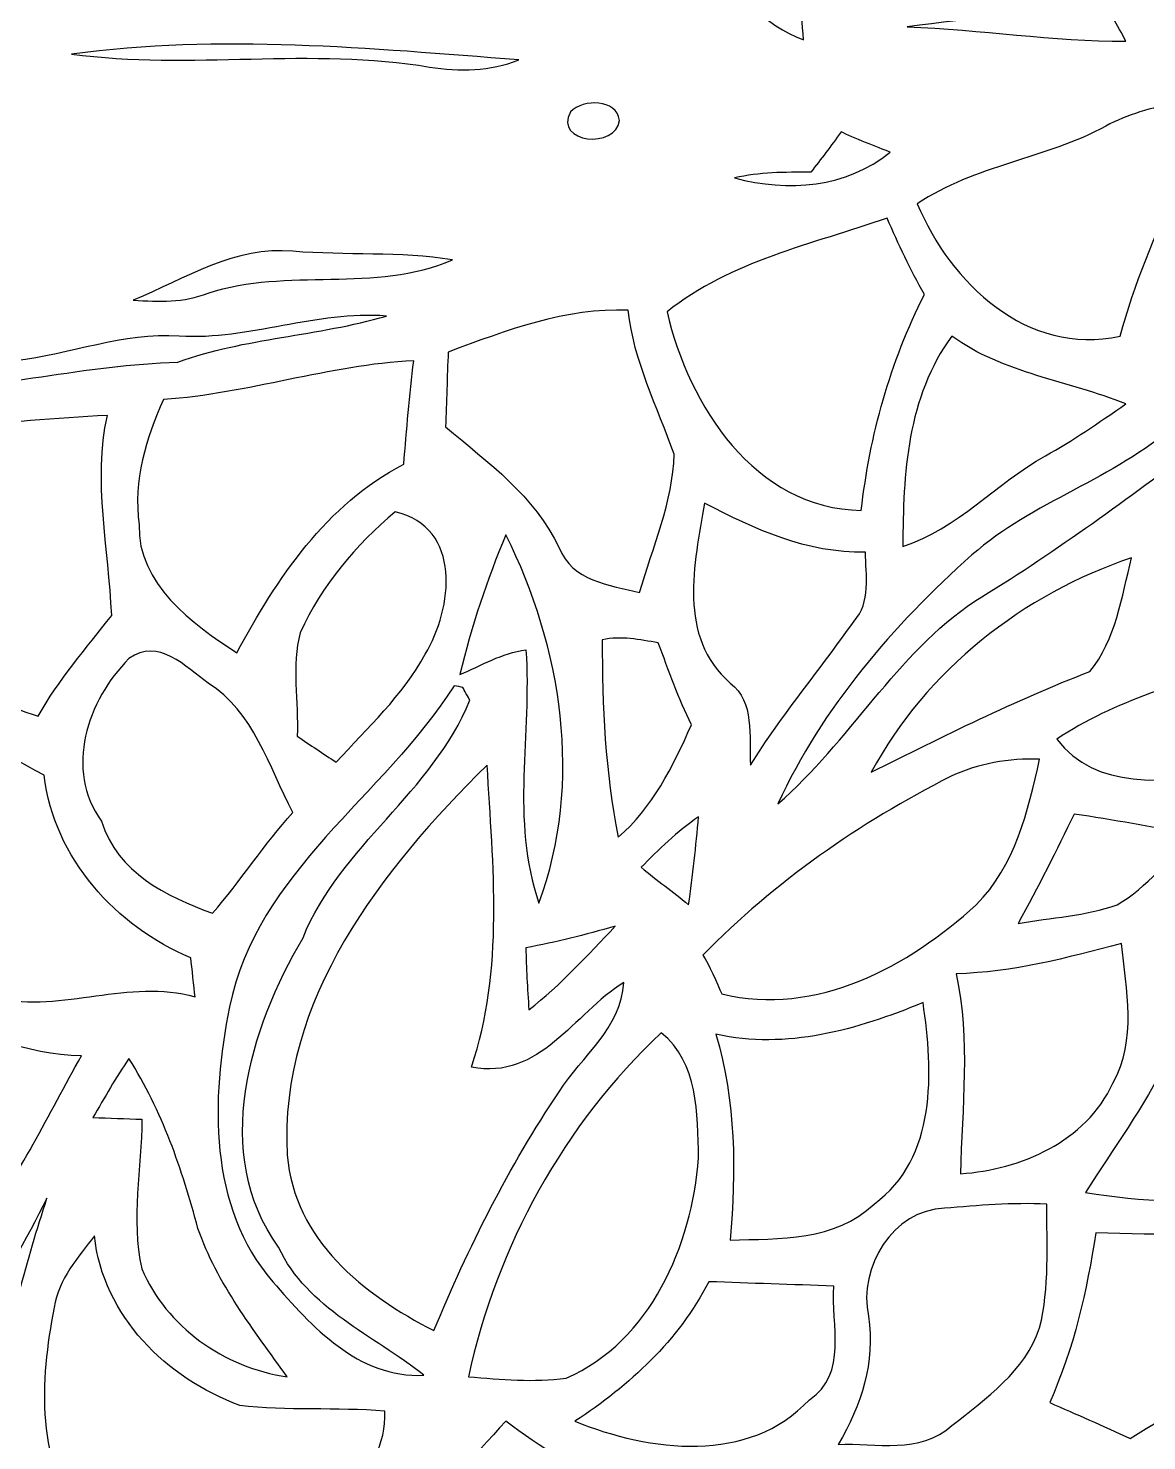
# Model space of a CAD drawing. Extents: x -110 to 93, y -182 to 230.
# Drawn here: x -4.65 to 21.69, y 35.74 to 69 of the extents above; entities that cross this region are included whole.
import ezdxf

# ---------------------------------------------------------------- set-up
doc = ezdxf.new("R2010")
doc.units = 0
doc.header["$MEASUREMENT"] = 0
doc.layers.add('LAAG_1', color=7, linetype='CONTINUOUS')

msp = doc.modelspace()

# ---------------------------------------------------------------- linework, layer by layer
at = {"layer": 'LAAG_1', "color": 250}
for points, knots in [([(11.5804, 70.6565), (12.5967, 70.6565), (13.6479, 70.5549), (14.6634, 70.4531), (14.6634, 70.4531), (14.291, 70.2497), (13.8838, 70.013), (13.5112, 69.8092), (13.5112, 69.8092), (13.5459, 69.4704), (13.5789, 69.0979), (13.6132, 68.7253), (13.6132, 68.7253), (12.6638, 69.0638), (12.0538, 69.8092), (11.5804, 70.6563), (11.5804, 70.6563), (11.5804, 70.6563), (11.5804, 70.6565), (11.5804, 70.6565)], [0, 0, 0, 0, 0.2, 0.2, 0.2, 0.2, 0.4, 0.4, 0.4, 0.4, 0.6, 0.6, 0.6, 0.6, 0.8, 0.8, 0.8, 0.8, 1, 1, 1, 1]), ([(16.0526, 69.0303), (17.5777, 69.2332), (19.1018, 69.335), (20.5591, 69.7751), (20.5591, 69.7751), (20.7968, 69.4365), (20.9994, 69.0636), (21.2032, 68.6909), (21.2032, 68.6909), (19.4753, 68.6911), (17.7804, 68.962), (16.0524, 69.0303), (16.0524, 69.0303), (16.0524, 69.0303), (16.0526, 69.0303), (16.0526, 69.0303)], [0, 0, 0, 0, 0.25, 0.25, 0.25, 0.25, 0.5, 0.5, 0.5, 0.5, 0.75, 0.75, 0.75, 0.75, 1, 1, 1, 1]), ([(-3.6334, 68.3867), (-0.1434, 68.8607), (3.4139, 68.5215), (6.904, 68.2504), (6.904, 68.2504), (6.2265, 67.9793), (5.5144, 67.9793), (4.8036, 68.0814), (4.8036, 68.0814), (2.0249, 68.5555), (-0.8217, 68.0137), (-3.6335, 68.3867), (-3.6335, 68.3867), (-3.6335, 68.3867), (-3.6334, 68.3867), (-3.6334, 68.3867)], [0, 0, 0, 0, 0.25, 0.25, 0.25, 0.25, 0.5, 0.5, 0.5, 0.5, 0.75, 0.75, 0.75, 0.75, 1, 1, 1, 1]), ([(8.124, 67.031), (8.4294, 67.3361), (9.2084, 67.3361), (9.2756, 66.8273), (9.2756, 66.8273), (9.2084, 66.1501), (7.7173, 66.2854), (8.1239, 67.031), (8.1239, 67.031), (8.1239, 67.031), (8.124, 67.031), (8.124, 67.031)], [0, 0, 0, 0, 0.3333333, 0.3333333, 0.3333333, 0.3333333, 0.6666667, 0.6666667, 0.6666667, 0.6666667, 1, 1, 1, 1]), ([(20.7289, 66.6924), (21.237, 66.9631), (21.8128, 67.1323), (22.3885, 67.2338), (22.3885, 67.2338), (22.4226, 66.5904), (22.7615, 65.9124), (22.4226, 65.2684), (22.4226, 65.2684), (21.8806, 64.1509), (21.4071, 62.965), (21.0672, 61.7454), (21.0672, 61.7454), (18.8659, 61.2708), (17.0686, 62.9987), (16.2899, 64.8625), (16.2899, 64.8625), (17.6454, 65.7775), (19.3055, 65.9124), (20.7288, 66.6924), (20.7288, 66.6924), (20.7288, 66.6924), (20.7289, 66.6924), (20.7289, 66.6924)], [0, 0, 0, 0, 0.1666667, 0.1666667, 0.1666667, 0.1666667, 0.3333333, 0.3333333, 0.3333333, 0.3333333, 0.5, 0.5, 0.5, 0.5, 0.6666667, 0.6666667, 0.6666667, 0.6666667, 0.8333333, 0.8333333, 0.8333333, 0.8333333, 1, 1, 1, 1]), ([(13.7823, 65.6077), (14.0192, 65.9124), (14.2573, 66.2174), (14.4932, 66.5562), (14.4932, 66.5562), (14.7652, 66.4213), (15.3747, 66.1838), (15.6469, 66.0821), (15.6469, 66.0821), (14.6298, 65.2349), (13.2402, 65.1336), (11.9865, 65.4722), (11.9865, 65.4722), (12.5623, 65.6077), (13.1717, 65.6077), (13.7823, 65.6077), (13.7823, 65.6077), (13.7823, 65.6077), (13.7823, 65.6077), (13.7823, 65.6077)], [0, 0, 0, 0, 0.2, 0.2, 0.2, 0.2, 0.4, 0.4, 0.4, 0.4, 0.6, 0.6, 0.6, 0.6, 0.8, 0.8, 0.8, 0.8, 1, 1, 1, 1]), ([(10.3948, 62.3209), (11.8848, 63.507), (13.8159, 63.9134), (15.5786, 64.5236), (15.5786, 64.5236), (15.8492, 63.9134), (16.1203, 63.3037), (16.4586, 62.7276), (16.4586, 62.7276), (15.647, 61.1349), (15.1713, 59.4072), (14.9692, 57.645), (14.9692, 57.645), (12.4612, 57.6789), (10.9027, 60.1183), (10.3946, 62.3209), (10.3946, 62.3209), (10.3946, 62.3209), (10.3948, 62.3209), (10.3948, 62.3209)], [0, 0, 0, 0, 0.2, 0.2, 0.2, 0.2, 0.4, 0.4, 0.4, 0.4, 0.6, 0.6, 0.6, 0.6, 0.8, 0.8, 0.8, 0.8, 1, 1, 1, 1]), ([(-2.1765, 62.5921), (-0.956, 63.1007), (0.2296, 63.8798), (1.5845, 63.744), (1.5845, 63.744), (2.8377, 63.6425), (4.0916, 63.744), (5.3457, 63.5409), (5.3457, 63.5409), (3.5159, 62.7616), (1.449, 63.3711), (-0.4145, 62.7614), (-0.4145, 62.7614), (-0.9903, 62.5243), (-1.5666, 62.5583), (-2.1766, 62.592), (-2.1766, 62.592), (-2.1766, 62.592), (-2.1765, 62.5921), (-2.1765, 62.5921)], [0, 0, 0, 0, 0.2, 0.2, 0.2, 0.2, 0.4, 0.4, 0.4, 0.4, 0.6, 0.6, 0.6, 0.6, 0.8, 0.8, 0.8, 0.8, 1, 1, 1, 1]), ([(-1.092, 61.7456), (0.5681, 61.6438), (2.1267, 62.3551), (3.7869, 62.2189), (3.7869, 62.2189), (2.1605, 61.7456), (0.466, 61.7112), (-1.1264, 61.1349), (-1.1264, 61.1349), (-3.2944, 61.0674), (-5.3951, 60.5252), (-7.5298, 60.4235), (-7.5298, 60.4235), (-6.8181, 61.0333), (-5.8364, 60.9996), (-4.9553, 61.169), (-4.9553, 61.169), (-3.6671, 61.3044), (-2.4141, 61.8466), (-1.0922, 61.7454), (-1.0922, 61.7454), (-1.0922, 61.7454), (-1.092, 61.7456), (-1.092, 61.7456)], [0, 0, 0, 0, 0.1666667, 0.1666667, 0.1666667, 0.1666667, 0.3333333, 0.3333333, 0.3333333, 0.3333333, 0.5, 0.5, 0.5, 0.5, 0.6666667, 0.6666667, 0.6666667, 0.6666667, 0.8333333, 0.8333333, 0.8333333, 0.8333333, 1, 1, 1, 1]), ([(5.2444, 61.3726), (6.5995, 61.8808), (8.0226, 62.4226), (9.4794, 62.3551), (9.4794, 62.3551), (9.6145, 61.1692), (10.1571, 60.0849), (10.5639, 58.9665), (10.5639, 58.9665), (10.5298, 57.8487), (10.0552, 56.7642), (9.7505, 55.7132), (9.7505, 55.7132), (9.0394, 55.8836), (8.157, 55.9849), (7.8528, 56.7642), (7.8528, 56.7642), (7.277, 57.9838), (6.1921, 58.7635), (5.1766, 59.6099), (5.1766, 59.6099), (5.2102, 60.1866), (5.2102, 60.7963), (5.2444, 61.3724), (5.2444, 61.3724), (5.2444, 61.3724), (5.2444, 61.3726), (5.2444, 61.3726)], [0, 0, 0, 0, 0.1428571, 0.1428571, 0.1428571, 0.1428571, 0.2857143, 0.2857143, 0.2857143, 0.2857143, 0.4285714, 0.4285714, 0.4285714, 0.4285714, 0.5714286, 0.5714286, 0.5714286, 0.5714286, 0.7142857, 0.7142857, 0.7142857, 0.7142857, 0.8571429, 0.8571429, 0.8571429, 0.8571429, 1, 1, 1, 1]), ([(15.9505, 56.7977), (15.9505, 58.4926), (16.0524, 60.3215), (17.1027, 61.7454), (17.1027, 61.7454), (18.3233, 60.864), (19.8478, 60.6947), (21.2032, 60.1524), (21.2032, 60.1524), (20.5593, 59.712), (19.9491, 59.2716), (19.3055, 58.9327), (19.3055, 58.9327), (18.1529, 58.2886), (17.2377, 57.2051), (15.9505, 56.7977), (15.9505, 56.7977), (15.9505, 56.7977), (15.9505, 56.7977), (15.9505, 56.7977)], [0, 0, 0, 0, 0.2, 0.2, 0.2, 0.2, 0.4, 0.4, 0.4, 0.4, 0.6, 0.6, 0.6, 0.6, 0.8, 0.8, 0.8, 0.8, 1, 1, 1, 1]), ([(22.3545, 59.6445), (23.1005, 60.2881), (23.982, 60.7963), (24.8625, 61.2369), (24.8625, 61.2369), (23.9132, 58.8653), (22.9313, 56.5274), (22.1515, 54.1211), (22.1515, 54.1211), (21.5758, 55.8836), (23.1688, 57.3403), (22.7615, 59.0681), (22.7615, 59.0681), (21.1013, 57.8148), (19.4412, 56.5954), (17.6454, 55.5107), (17.6454, 55.5107), (15.7815, 54.257), (14.6969, 52.1901), (13.0036, 50.7332), (13.0036, 50.7332), (14.0536, 53.0037), (15.7136, 54.9347), (17.5776, 56.5954), (17.5776, 56.5954), (19.0004, 57.8487), (20.9317, 58.3905), (22.3543, 59.6445), (22.3543, 59.6445), (22.3543, 59.6445), (22.3545, 59.6445), (22.3545, 59.6445)], [0, 0, 0, 0, 0.125, 0.125, 0.125, 0.125, 0.25, 0.25, 0.25, 0.25, 0.375, 0.375, 0.375, 0.375, 0.5, 0.5, 0.5, 0.5, 0.625, 0.625, 0.625, 0.625, 0.75, 0.75, 0.75, 0.75, 0.875, 0.875, 0.875, 0.875, 1, 1, 1, 1]), ([(-1.4647, 60.2542), (0.5345, 60.39), (2.432, 61.0674), (4.4306, 61.169), (4.4306, 61.169), (4.3293, 60.3561), (4.2614, 59.5427), (4.1931, 58.7295), (4.1931, 58.7295), (2.3639, 57.7808), (1.2122, 56.0526), (0.2632, 54.2904), (0.2632, 54.2904), (-0.7869, 54.9686), (-2.0747, 55.9174), (-2.0411, 57.3065), (-2.0411, 57.3065), (-2.1765, 58.3568), (-1.872, 59.3392), (-1.4647, 60.2542), (-1.4647, 60.2542), (-1.4647, 60.2542), (-1.4647, 60.2542), (-1.4647, 60.2542)], [0, 0, 0, 0, 0.1666667, 0.1666667, 0.1666667, 0.1666667, 0.3333333, 0.3333333, 0.3333333, 0.3333333, 0.5, 0.5, 0.5, 0.5, 0.6666667, 0.6666667, 0.6666667, 0.6666667, 0.8333333, 0.8333333, 0.8333333, 0.8333333, 1, 1, 1, 1]), ([(-6.4118, 59.6101), (-5.1921, 59.712), (-4.0059, 59.8135), (-2.7867, 59.8813), (-2.7867, 59.8813), (-3.1254, 58.3232), (-2.7524, 56.7642), (-2.6847, 55.1718), (-2.6847, 55.1718), (-3.2944, 54.3919), (-3.9382, 53.6473), (-4.4131, 52.7998), (-4.4131, 52.7998), (-6.0052, 53.2403), (-7.158, 54.6636), (-7.4624, 56.256), (-7.4624, 56.256), (-7.496, 57.4418), (-6.8183, 58.4925), (-6.412, 59.6099), (-6.412, 59.6099), (-6.412, 59.6099), (-6.4118, 59.6101), (-6.4118, 59.6101)], [0, 0, 0, 0, 0.1666667, 0.1666667, 0.1666667, 0.1666667, 0.3333333, 0.3333333, 0.3333333, 0.3333333, 0.5, 0.5, 0.5, 0.5, 0.6666667, 0.6666667, 0.6666667, 0.6666667, 0.8333333, 0.8333333, 0.8333333, 0.8333333, 1, 1, 1, 1]), ([(1.7543, 54.7649), (2.2624, 55.8836), (3.075, 56.8321), (3.9897, 57.6109), (3.9897, 57.6109), (5.5827, 57.2385), (5.3457, 55.3413), (4.7016, 54.257), (4.7016, 54.257), (4.1601, 53.2747), (3.3467, 52.5287), (2.6018, 51.7159), (2.6018, 51.7159), (2.296, 51.919), (1.9913, 52.1223), (1.686, 52.3256), (1.686, 52.3256), (1.7198, 53.1384), (1.5509, 53.9857), (1.7543, 54.7649), (1.7543, 54.7649), (1.7543, 54.7649), (1.7543, 54.7649), (1.7543, 54.7649)], [0, 0, 0, 0, 0.1666667, 0.1666667, 0.1666667, 0.1666667, 0.3333333, 0.3333333, 0.3333333, 0.3333333, 0.5, 0.5, 0.5, 0.5, 0.6666667, 0.6666667, 0.6666667, 0.6666667, 0.8333333, 0.8333333, 0.8333333, 0.8333333, 1, 1, 1, 1]), ([(11.2748, 57.8148), (12.4612, 57.2051), (13.6809, 56.6287), (15.0705, 56.6623), (15.0705, 56.6623), (15.0706, 56.1204), (15.2049, 55.4765), (14.7989, 55.036), (14.7989, 55.036), (13.9857, 53.8844), (13.1056, 52.8334), (12.3595, 51.6479), (12.3595, 51.6479), (12.3259, 52.3256), (12.461, 53.1383), (11.8846, 53.579), (11.8846, 53.579), (10.6311, 54.6636), (11.0378, 56.3912), (11.2748, 57.8148), (11.2748, 57.8148), (11.2748, 57.8148), (11.2748, 57.8148), (11.2748, 57.8148)], [0, 0, 0, 0, 0.1666667, 0.1666667, 0.1666667, 0.1666667, 0.3333333, 0.3333333, 0.3333333, 0.3333333, 0.5, 0.5, 0.5, 0.5, 0.6666667, 0.6666667, 0.6666667, 0.6666667, 0.8333333, 0.8333333, 0.8333333, 0.8333333, 1, 1, 1, 1]), ([(5.5146, 53.7822), (5.7867, 54.9012), (6.1585, 56.0185), (6.5993, 57.0688), (6.5993, 57.0688), (7.9207, 54.4261), (8.4292, 51.2409), (7.3785, 48.3952), (7.3785, 48.3952), (6.7013, 50.3604), (7.2098, 52.3933), (7.0732, 54.3583), (7.0732, 54.3583), (6.498, 54.2906), (6.023, 53.9857), (5.5144, 53.7822), (5.5144, 53.7822), (5.5144, 53.7822), (5.5146, 53.7822), (5.5146, 53.7822)], [0, 0, 0, 0, 0.2, 0.2, 0.2, 0.2, 0.4, 0.4, 0.4, 0.4, 0.6, 0.6, 0.6, 0.6, 0.8, 0.8, 0.8, 0.8, 1, 1, 1, 1]), ([(15.2051, 51.478), (16.4928, 53.8844), (18.7976, 55.6796), (21.3383, 56.5274), (21.3383, 56.5274), (21.1013, 55.6127), (20.9658, 54.596), (20.3553, 53.85), (20.3553, 53.85), (18.5933, 53.1725), (16.8999, 52.3256), (15.2049, 51.4779), (15.2049, 51.4779), (15.2049, 51.4779), (15.2051, 51.478), (15.2051, 51.478)], [0, 0, 0, 0, 0.25, 0.25, 0.25, 0.25, 0.5, 0.5, 0.5, 0.5, 0.75, 0.75, 0.75, 0.75, 1, 1, 1, 1]), ([(-2.2773, 54.1552), (-1.6003, 54.6636), (-0.923, 53.952), (-0.4145, 53.579), (-0.4145, 53.579), (0.67, 52.9017), (1.0081, 51.614), (1.5845, 50.5296), (1.5845, 50.5296), (0.9068, 49.7842), (0.3647, 48.9372), (-0.3126, 48.1578), (-0.3126, 48.1578), (-1.3975, 48.5648), (-2.549, 49.1066), (-2.922, 50.3263), (-2.922, 50.3263), (-3.8031, 51.5462), (-3.261, 53.1725), (-2.2775, 54.1552), (-2.2775, 54.1552), (-2.2775, 54.1552), (-2.2773, 54.1552), (-2.2773, 54.1552)], [0, 0, 0, 0, 0.1666667, 0.1666667, 0.1666667, 0.1666667, 0.3333333, 0.3333333, 0.3333333, 0.3333333, 0.5, 0.5, 0.5, 0.5, 0.6666667, 0.6666667, 0.6666667, 0.6666667, 0.8333333, 0.8333333, 0.8333333, 0.8333333, 1, 1, 1, 1]), ([(8.869, 54.596), (9.3098, 54.6972), (9.7505, 54.596), (10.1903, 54.528), (10.1903, 54.528), (10.4284, 53.8844), (10.6652, 53.2064), (10.9705, 52.5967), (10.9705, 52.5967), (10.5298, 51.6142), (10.0552, 50.6312), (9.2424, 49.9533), (9.2424, 49.9533), (8.9374, 51.478), (8.869, 53.037), (8.869, 54.596), (8.869, 54.596), (8.869, 54.596), (8.869, 54.596), (8.869, 54.596)], [0, 0, 0, 0, 0.2, 0.2, 0.2, 0.2, 0.4, 0.4, 0.4, 0.4, 0.6, 0.6, 0.6, 0.6, 0.8, 0.8, 0.8, 0.8, 1, 1, 1, 1]), ([(19.5768, 52.2576), (20.9317, 53.1725), (22.5582, 53.579), (24.0493, 54.1552), (24.0493, 54.1552), (24.795, 54.4604), (25.574, 54.4261), (26.3193, 54.2904), (26.3193, 54.2904), (25.8788, 52.9693), (24.8625, 51.8173), (23.5071, 51.377), (23.5071, 51.377), (22.1515, 51.2754), (20.4915, 51.0376), (19.5768, 52.2576), (19.5768, 52.2576), (19.5768, 52.2576), (19.5768, 52.2576), (19.5768, 52.2576)], [0, 0, 0, 0, 0.2, 0.2, 0.2, 0.2, 0.4, 0.4, 0.4, 0.4, 0.6, 0.6, 0.6, 0.6, 0.8, 0.8, 0.8, 0.8, 1, 1, 1, 1]), ([(5.3795, 53.5114), (5.4478, 53.5114), (5.5485, 53.4775), (5.5827, 53.4775), (5.5827, 53.4775), (5.6165, 53.4098), (5.7178, 53.2402), (5.7519, 53.1725), (5.7519, 53.1725), (4.8708, 51.0043), (2.7026, 49.7504), (1.8215, 47.5819), (1.8215, 47.5819), (0.5681, 45.4474), (-0.3466, 42.4993), (1.2462, 40.297), (1.2462, 40.297), (1.9239, 38.84), (3.4822, 38.2303), (4.668, 37.2814), (4.668, 37.2814), (3.1099, 37.2137), (2.0248, 38.4331), (1.1102, 39.4841), (1.1102, 39.4841), (-0.4145, 41.2459), (-0.3466, 43.7868), (0.0936, 45.9556), (0.0936, 45.9556), (0.7372, 49.1407), (3.7192, 50.9024), (5.3793, 53.5114), (5.3793, 53.5114), (5.3793, 53.5114), (5.3795, 53.5114), (5.3795, 53.5114)], [0, 0, 0, 0, 0.1111111, 0.1111111, 0.1111111, 0.1111111, 0.2222222, 0.2222222, 0.2222222, 0.2222222, 0.3333333, 0.3333333, 0.3333333, 0.3333333, 0.4444444, 0.4444444, 0.4444444, 0.4444444, 0.5555556, 0.5555556, 0.5555556, 0.5555556, 0.6666667, 0.6666667, 0.6666667, 0.6666667, 0.7777778, 0.7777778, 0.7777778, 0.7777778, 0.8888889, 0.8888889, 0.8888889, 0.8888889, 1, 1, 1, 1]), ([(-8.716, 49.8181), (-8.4452, 50.9699), (-8.0719, 52.0883), (-7.4278, 53.0712), (-7.4278, 53.0712), (-6.2761, 52.6983), (-5.3278, 51.9526), (-4.2776, 51.4103), (-4.2776, 51.4103), (-4.0401, 49.4455), (-2.5826, 47.853), (-0.8217, 47.1073), (-0.8217, 47.1073), (-0.7869, 46.8704), (-0.7534, 46.4301), (-0.7198, 46.1923), (-0.7198, 46.1923), (-2.2773, 46.633), (-3.8369, 45.8201), (-5.3951, 46.1587), (-5.3951, 46.1587), (-6.3443, 46.4978), (-7.2935, 46.9381), (-8.0377, 47.6155), (-8.0377, 47.6155), (-8.3774, 48.3273), (-8.5808, 49.0727), (-8.716, 49.8179), (-8.716, 49.8179), (-8.716, 49.8179), (-8.716, 49.8181), (-8.716, 49.8181)], [0, 0, 0, 0, 0.125, 0.125, 0.125, 0.125, 0.25, 0.25, 0.25, 0.25, 0.375, 0.375, 0.375, 0.375, 0.5, 0.5, 0.5, 0.5, 0.625, 0.625, 0.625, 0.625, 0.75, 0.75, 0.75, 0.75, 0.875, 0.875, 0.875, 0.875, 1, 1, 1, 1]), ([(1.449, 42.4656), (1.2464, 46.1249), (3.685, 49.2082), (6.1585, 51.6479), (6.1585, 51.6479), (6.2942, 49.2759), (6.5657, 46.8364), (5.7866, 44.5327), (5.7866, 44.5327), (7.4121, 44.2272), (8.1917, 45.7861), (9.3771, 46.5317), (9.3771, 46.5317), (9.3098, 45.4474), (8.395, 44.8034), (7.8528, 43.9563), (7.8528, 43.9563), (6.6672, 42.195), (5.7178, 40.297), (4.905, 38.3319), (4.905, 38.3319), (3.2454, 39.1786), (1.6188, 40.4662), (1.449, 42.4656), (1.449, 42.4656), (1.449, 42.4656), (1.449, 42.4656), (1.449, 42.4656)], [0, 0, 0, 0, 0.1428571, 0.1428571, 0.1428571, 0.1428571, 0.2857143, 0.2857143, 0.2857143, 0.2857143, 0.4285714, 0.4285714, 0.4285714, 0.4285714, 0.5714286, 0.5714286, 0.5714286, 0.5714286, 0.7142857, 0.7142857, 0.7142857, 0.7142857, 0.8571429, 0.8571429, 0.8571429, 0.8571429, 1, 1, 1, 1]), ([(17.0686, 51.3772), (17.7128, 51.6817), (18.4582, 51.8173), (19.17, 51.7833), (19.17, 51.7833), (18.8989, 50.5638), (18.5931, 49.2759), (17.679, 48.3611), (17.679, 48.3611), (16.0871, 46.9041), (13.9172, 45.7178), (11.6823, 46.2606), (11.6823, 46.2606), (11.5804, 46.4978), (11.3767, 46.9722), (11.241, 47.175), (11.241, 47.175), (12.9359, 48.9032), (14.9345, 50.2927), (17.0686, 51.377), (17.0686, 51.377), (17.0686, 51.377), (17.0686, 51.3772), (17.0686, 51.3772)], [0, 0, 0, 0, 0.1666667, 0.1666667, 0.1666667, 0.1666667, 0.3333333, 0.3333333, 0.3333333, 0.3333333, 0.5, 0.5, 0.5, 0.5, 0.6666667, 0.6666667, 0.6666667, 0.6666667, 0.8333333, 0.8333333, 0.8333333, 0.8333333, 1, 1, 1, 1]), ([(9.7848, 49.2422), (10.1903, 49.6486), (10.631, 50.089), (11.1397, 50.4279), (11.1397, 50.4279), (11.0725, 49.7505), (11.0046, 49.0389), (10.9027, 48.3611), (10.9027, 48.3611), (10.5298, 48.6664), (10.1571, 48.9372), (9.7848, 49.2422), (9.7848, 49.2422), (9.7848, 49.2422), (9.7848, 49.2422), (9.7848, 49.2422)], [0, 0, 0, 0, 0.25, 0.25, 0.25, 0.25, 0.5, 0.5, 0.5, 0.5, 0.75, 0.75, 0.75, 0.75, 1, 1, 1, 1]), ([(19.9834, 50.4958), (20.8981, 50.3604), (21.8128, 50.1909), (22.7279, 50.0216), (22.7279, 50.0216), (22.2195, 49.4455), (21.7108, 48.768), (20.9994, 48.3611), (20.9994, 48.3611), (20.2538, 48.0901), (19.4412, 48.0567), (18.6621, 47.9205), (18.6621, 47.9205), (19.1359, 48.768), (19.5768, 49.6485), (19.9834, 50.4958), (19.9834, 50.4958), (19.9834, 50.4958), (19.9834, 50.4958), (19.9834, 50.4958)], [0, 0, 0, 0, 0.2, 0.2, 0.2, 0.2, 0.4, 0.4, 0.4, 0.4, 0.6, 0.6, 0.6, 0.6, 0.8, 0.8, 0.8, 0.8, 1, 1, 1, 1]), ([(7.0732, 47.3452), (7.7856, 47.4801), (8.4628, 47.6498), (9.1741, 47.853), (9.1741, 47.853), (8.5311, 47.175), (7.887, 46.4637), (7.1415, 45.8876), (7.1415, 45.8876), (7.108, 46.3963), (7.0732, 46.8703), (7.0732, 47.3451), (7.0732, 47.3451), (7.0732, 47.3451), (7.0732, 47.3452), (7.0732, 47.3452)], [0, 0, 0, 0, 0.25, 0.25, 0.25, 0.25, 0.5, 0.5, 0.5, 0.5, 0.75, 0.75, 0.75, 0.75, 1, 1, 1, 1]), ([(17.2046, 46.7346), (18.5265, 46.7688), (19.8131, 47.1073), (21.1013, 47.4464), (21.1013, 47.4464), (21.2034, 46.3627), (21.4732, 45.1763), (20.8981, 44.1597), (20.8981, 44.1597), (20.2538, 42.7703), (18.7298, 42.1269), (17.3065, 42.0253), (17.3065, 42.0253), (17.3407, 43.5834), (17.544, 45.1763), (17.2046, 46.7346), (17.2046, 46.7346), (17.2046, 46.7346), (17.2046, 46.7346), (17.2046, 46.7346)], [0, 0, 0, 0, 0.2, 0.2, 0.2, 0.2, 0.4, 0.4, 0.4, 0.4, 0.6, 0.6, 0.6, 0.6, 0.8, 0.8, 0.8, 0.8, 1, 1, 1, 1]), ([(11.5463, 45.3117), (13.2066, 44.9388), (14.8673, 45.4134), (16.425, 46.0571), (16.425, 46.0571), (16.6624, 44.431), (16.7643, 42.3975), (15.2728, 41.3132), (15.2728, 41.3132), (14.3587, 40.4324), (13.0379, 40.5007), (11.8846, 40.4662), (11.8846, 40.4662), (12.0208, 42.0929), (12.0208, 43.7194), (11.5463, 45.3115), (11.5463, 45.3115), (11.5463, 45.3115), (11.5463, 45.3117), (11.5463, 45.3117)], [0, 0, 0, 0, 0.2, 0.2, 0.2, 0.2, 0.4, 0.4, 0.4, 0.4, 0.6, 0.6, 0.6, 0.6, 0.8, 0.8, 0.8, 0.8, 1, 1, 1, 1]), ([(-8.2756, 43.4144), (-8.2415, 44.2272), (-8.2079, 45.4474), (-7.158, 45.5485), (-7.158, 45.5485), (-5.8695, 45.4474), (-4.7174, 44.8034), (-3.396, 44.8034), (-3.396, 44.8034), (-4.175, 43.4144), (-4.8534, 41.9909), (-5.8028, 40.7374), (-5.8028, 40.7374), (-6.9537, 41.1779), (-8.411, 41.9573), (-8.2758, 43.4144), (-8.2758, 43.4144), (-8.2758, 43.4144), (-8.2756, 43.4144), (-8.2756, 43.4144)], [0, 0, 0, 0, 0.2, 0.2, 0.2, 0.2, 0.4, 0.4, 0.4, 0.4, 0.6, 0.6, 0.6, 0.6, 0.8, 0.8, 0.8, 0.8, 1, 1, 1, 1]), ([(5.7178, 37.2476), (6.3961, 40.3305), (7.9543, 43.1771), (10.2586, 45.3459), (10.2586, 45.3459), (11.1397, 44.6343), (11.1065, 43.4483), (11.1397, 42.3975), (11.1397, 42.3975), (10.9705, 40.3305), (10.0211, 38.0946), (8.0226, 37.2135), (8.0226, 37.2135), (7.243, 37.1121), (6.4979, 37.1799), (5.7178, 37.2474), (5.7178, 37.2474), (5.7178, 37.2474), (5.7178, 37.2476), (5.7178, 37.2476)], [0, 0, 0, 0, 0.2, 0.2, 0.2, 0.2, 0.4, 0.4, 0.4, 0.4, 0.6, 0.6, 0.6, 0.6, 0.8, 0.8, 0.8, 0.8, 1, 1, 1, 1]), ([(-3.1254, 43.3467), (-2.8537, 43.8213), (-2.5826, 44.2949), (-2.2775, 44.7357), (-2.2775, 44.7357), (-1.4988, 43.516), (-1.0245, 42.1269), (-0.6519, 40.7374), (-0.6519, 40.7374), (-0.2116, 39.4497), (0.6698, 38.3319), (1.449, 37.2474), (1.449, 37.2474), (-0.0419, 37.4507), (-1.3975, 38.4331), (-1.9733, 39.7882), (-1.9733, 39.7882), (-2.2443, 40.9742), (-1.9733, 42.1606), (-1.9733, 43.3122), (-1.9733, 43.3122), (-2.3458, 43.3123), (-2.7524, 43.3466), (-3.1254, 43.3466), (-3.1254, 43.3466), (-3.1254, 43.3466), (-3.1254, 43.3467), (-3.1254, 43.3467)], [0, 0, 0, 0, 0.1428571, 0.1428571, 0.1428571, 0.1428571, 0.2857143, 0.2857143, 0.2857143, 0.2857143, 0.4285714, 0.4285714, 0.4285714, 0.4285714, 0.5714286, 0.5714286, 0.5714286, 0.5714286, 0.7142857, 0.7142857, 0.7142857, 0.7142857, 0.8571429, 0.8571429, 0.8571429, 0.8571429, 1, 1, 1, 1]), ([(22.1515, 44.7018), (23.6086, 44.7018), (25.0659, 44.7697), (26.5232, 44.871), (26.5232, 44.871), (26.7261, 43.2786), (25.4725, 42.1606), (24.2184, 41.4825), (24.2184, 41.4825), (22.8971, 41.2796), (21.5758, 41.3812), (20.2538, 41.5847), (20.2538, 41.5847), (20.8981, 42.6351), (21.643, 43.5833), (22.1515, 44.7018)], [0, 0, 0, 0, 0.25, 0.25, 0.25, 0.25, 0.5, 0.5, 0.5, 0.5, 0.75, 0.75, 0.75, 0.75, 1, 1, 1, 1]), ([(-6.6488, 35.2827), (-6.5474, 37.5867), (-5.1923, 39.4841), (-4.2093, 41.4489), (-4.2093, 41.4489), (-4.6837, 39.992), (-5.0904, 38.5014), (-5.3278, 36.9767), (-5.3278, 36.9767), (-5.2257, 35.8924), (-4.8534, 34.8423), (-4.6165, 33.7913), (-4.6165, 33.7913), (-3.5657, 32.2326), (-1.8036, 31.4872), (0.0258, 31.3858), (0.0258, 31.3858), (-1.1599, 30.5725), (-2.5154, 29.7931), (-4.0059, 30.3015), (-4.0059, 30.3015), (-5.5647, 31.4874), (-6.5133, 33.351), (-6.6488, 35.2825), (-6.6488, 35.2825), (-6.6488, 35.2825), (-6.6488, 35.2827), (-6.6488, 35.2827)], [0, 0, 0, 0, 0.1428571, 0.1428571, 0.1428571, 0.1428571, 0.2857143, 0.2857143, 0.2857143, 0.2857143, 0.4285714, 0.4285714, 0.4285714, 0.4285714, 0.5714286, 0.5714286, 0.5714286, 0.5714286, 0.7142857, 0.7142857, 0.7142857, 0.7142857, 0.8571429, 0.8571429, 0.8571429, 0.8571429, 1, 1, 1, 1]), ([(15.1374, 38.6705), (14.9015, 39.8227), (15.7136, 41.1778), (16.9341, 41.2123), (16.9341, 41.2123), (17.7128, 41.2796), (18.5265, 41.3471), (19.3393, 41.3132), (19.3393, 41.3132), (19.3393, 40.3645), (19.4076, 39.3479), (19.17, 38.3993), (19.17, 38.3993), (18.8314, 37.3831), (17.916, 36.7389), (17.1027, 36.0953), (17.1027, 36.0953), (16.3573, 35.4177), (15.307, 35.689), (14.4264, 35.6547), (14.4264, 35.6547), (14.9692, 36.5697), (15.307, 37.5867), (15.1373, 38.6705), (15.1373, 38.6705), (15.1373, 38.6705), (15.1374, 38.6705), (15.1374, 38.6705)], [0, 0, 0, 0, 0.1428571, 0.1428571, 0.1428571, 0.1428571, 0.2857143, 0.2857143, 0.2857143, 0.2857143, 0.4285714, 0.4285714, 0.4285714, 0.4285714, 0.5714286, 0.5714286, 0.5714286, 0.5714286, 0.7142857, 0.7142857, 0.7142857, 0.7142857, 0.8571429, 0.8571429, 0.8571429, 0.8571429, 1, 1, 1, 1]), ([(20.4915, 40.6361), (22.0166, 40.5682), (23.5412, 40.6359), (25.0659, 40.6359), (25.0659, 40.6359), (25.0995, 39.6193), (25.2691, 38.3655), (24.3535, 37.6539), (24.3535, 37.6539), (23.4052, 36.9424), (22.2877, 36.4345), (21.3047, 35.7906), (21.3047, 35.7906), (20.6612, 36.0953), (20.017, 36.3667), (19.4076, 36.6373), (19.4076, 36.6373), (19.9834, 37.9253), (20.2887, 39.2807), (20.4915, 40.6359), (20.4915, 40.6359), (20.4915, 40.6359), (20.4915, 40.6361), (20.4915, 40.6361)], [0, 0, 0, 0, 0.1666667, 0.1666667, 0.1666667, 0.1666667, 0.3333333, 0.3333333, 0.3333333, 0.3333333, 0.5, 0.5, 0.5, 0.5, 0.6666667, 0.6666667, 0.6666667, 0.6666667, 0.8333333, 0.8333333, 0.8333333, 0.8333333, 1, 1, 1, 1]), ([(-4.0401, 38.8744), (-3.9382, 39.5516), (-3.4644, 40.0599), (-3.0918, 40.5681), (-3.0918, 40.5681), (-2.8878, 38.6705), (-1.3975, 37.2135), (0.3315, 36.5697), (0.3315, 36.5697), (1.449, 36.4345), (2.6018, 36.5358), (3.7522, 36.4345), (3.7522, 36.4345), (3.7871, 34.8759), (2.3301, 33.8591), (1.1779, 33.0457), (1.1779, 33.0457), (-0.2452, 32.6394), (-2.3794, 32.2325), (-3.3282, 33.7236), (-3.3282, 33.7236), (-4.4808, 35.181), (-4.3791, 37.1458), (-4.0401, 38.8744), (-4.0401, 38.8744), (-4.0401, 38.8744), (-4.0401, 38.8744), (-4.0401, 38.8744)], [0, 0, 0, 0, 0.1428571, 0.1428571, 0.1428571, 0.1428571, 0.2857143, 0.2857143, 0.2857143, 0.2857143, 0.4285714, 0.4285714, 0.4285714, 0.4285714, 0.5714286, 0.5714286, 0.5714286, 0.5714286, 0.7142857, 0.7142857, 0.7142857, 0.7142857, 0.8571429, 0.8571429, 0.8571429, 0.8571429, 1, 1, 1, 1]), ([(8.226, 36.1974), (9.5126, 37.0442), (10.6652, 38.0946), (11.3767, 39.4841), (11.3767, 39.4841), (12.3597, 39.4497), (13.3421, 39.4159), (14.3251, 39.3818), (14.3251, 39.3818), (14.2573, 38.467), (14.6634, 37.3154), (13.7492, 36.7053), (13.7492, 36.7053), (12.3259, 35.181), (9.9869, 35.4856), (8.226, 36.1974), (8.226, 36.1974), (8.226, 36.1974), (8.226, 36.1974), (8.226, 36.1974)], [0, 0, 0, 0, 0.2, 0.2, 0.2, 0.2, 0.4, 0.4, 0.4, 0.4, 0.6, 0.6, 0.6, 0.6, 0.8, 0.8, 0.8, 0.8, 1, 1, 1, 1]), ([(2.1605, 31.0131), (3.7871, 32.6056), (5.0069, 34.5368), (6.5993, 36.1974), (6.5993, 36.1974), (7.4121, 35.587), (8.2932, 35.0449), (9.2424, 34.6384), (9.2424, 34.6384), (8.0226, 33.1139), (6.7344, 31.5552), (5.0404, 30.5049), (5.0404, 30.5049), (3.4488, 29.4546), (1.7543, 28.2679), (-0.2117, 28.2679), (-0.2117, 28.2679), (0.1278, 29.4879), (1.3471, 30.132), (2.1603, 31.0131), (2.1603, 31.0131), (2.1603, 31.0131), (2.1605, 31.0131), (2.1605, 31.0131)], [0, 0, 0, 0, 0.1666667, 0.1666667, 0.1666667, 0.1666667, 0.3333333, 0.3333333, 0.3333333, 0.3333333, 0.5, 0.5, 0.5, 0.5, 0.6666667, 0.6666667, 0.6666667, 0.6666667, 0.8333333, 0.8333333, 0.8333333, 0.8333333, 1, 1, 1, 1])]:
    msp.add_open_spline(points, degree=3, knots=knots, dxfattribs=at)

doc.saveas('drawing.dxf')
